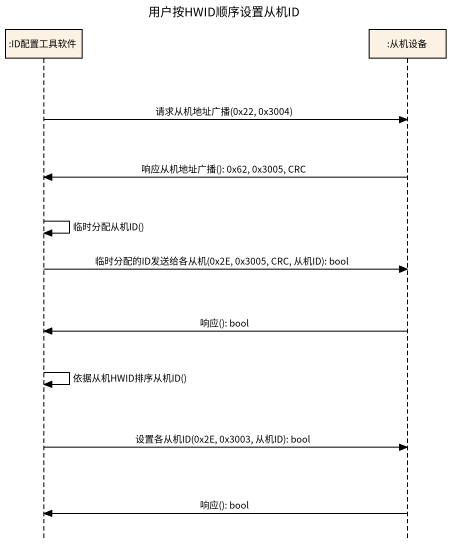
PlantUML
@startuml
title 用户按HWID顺序设置从机ID
hide footbox
participant ":ID配置工具软件" as ID配置工具软件
participant ":从机设备" as 从机设备

ID配置工具软件 -> 从机设备 : 请求从机地址广播(0x22, 0x3004)
从机设备 -> ID配置工具软件 : 响应从机地址广播(): 0x62, 0x3005, CRC
ID配置工具软件 -> ID配置工具软件 : 临时分配从机ID()
ID配置工具软件 -> 从机设备 : 临时分配的ID发送给各从机(0x2E, 0x3005, CRC, 从机ID): bool
从机设备 -> ID配置工具软件 : 响应(): bool
ID配置工具软件 -> ID配置工具软件 : 依据从机HWID排序从机ID()
ID配置工具软件 -> 从机设备 : 设置各从机ID(0x2E, 0x3003, 从机ID): bool
从机设备 -> ID配置工具软件 : 响应(): bool
@enduml
